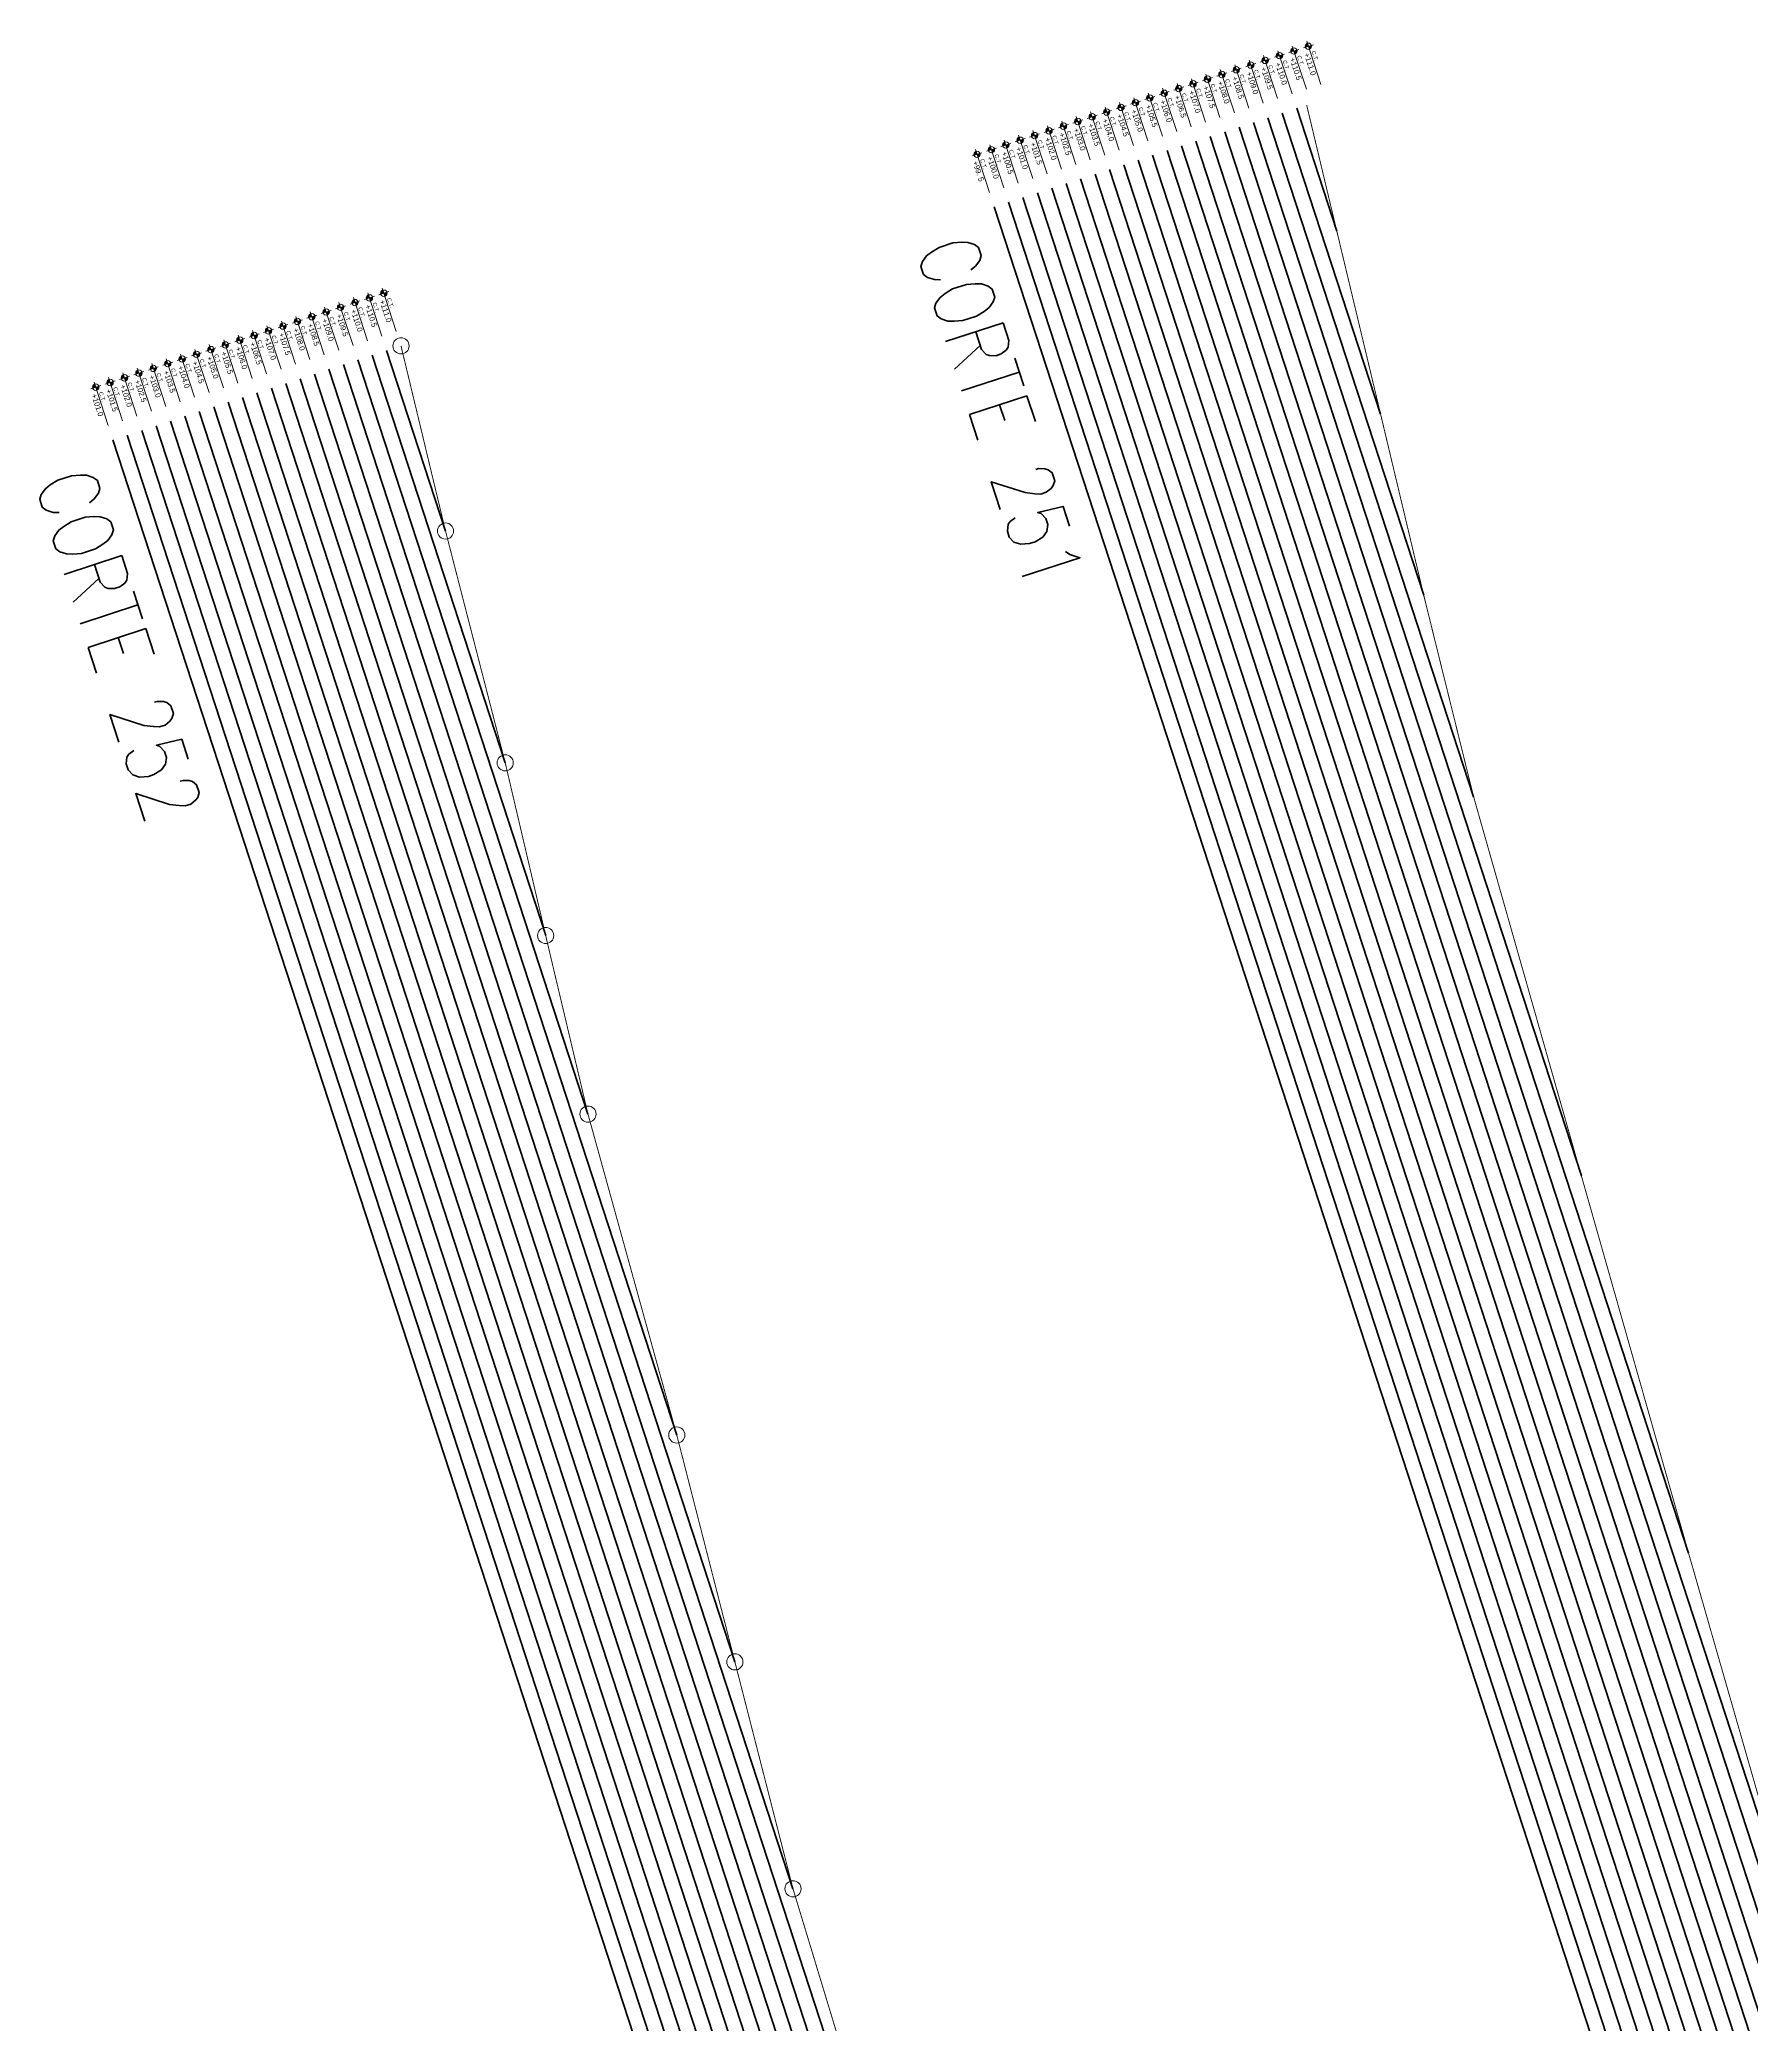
# Model space of a CAD drawing. Header units: metres. Extents: x 733085 to 734585, y 6084499 to 6087418.
# Drawn here: x 733212.4 to 733268.9, y 6086553.2 to 6086618.7 of the extents above; entities that cross this region are included whole.
import ezdxf
from ezdxf.enums import TextEntityAlignment as Align

# ---------------------------------------------------------------- set-up
doc = ezdxf.new("R2010")
doc.units = ezdxf.units.M
doc.header["$LTSCALE"] = 5
doc.header["$MEASUREMENT"] = 0
doc.layers.get('0').update_dxf_attribs({"color": 30})
doc.layers.add('_AUX', color=210, linetype='Continuous', lineweight=18, plot=False)
for name, color, linetype, lineweight in [('A-ELEV-MBE1', 7, 'Continuous', 35), ('U-ANNO-SYMB', 3, 'Continuous', 18), ('U-ANNO-TEXT', 3, 'Continuous', 18)]:
    doc.layers.add(name, color=color, linetype=linetype, lineweight=lineweight)
doc.styles.add('E-ARIAL', font='arial.ttf')
doc.styles.add('E-ROMANS', font='romans.shx', dxfattribs={"width": 0.8})

# ---------------------------------------------------------------- blocks, each defined once
blk = doc.blocks.new('*U18')
at = {"lineweight": 0}
h = blk.add_hatch(color=256, dxfattribs=at)
edge = h.paths.add_edge_path()
edge.add_arc((0, 0), 200, 0, 90)
edge.add_line((0, 200), (0, 0))
edge.add_line((0, 0), (200, 0))
edge = h.paths.add_edge_path()
edge.add_line((0, 0), (-200, 0))
edge.add_arc((0, 0), 200, 180, 270)
edge.add_line((0, -200), (0, 0))
for p, q in [((2500, 0), (-325, 0)), ((0, 325), (0, -325))]:
    blk.add_line(p, q)
blk.add_circle((0, 0), 200)
at = {"style": 'E-ARIAL'}
blk.add_attdef('LEVEL', text='', height=250, dxfattribs=at).set_placement((371, 0), align=Align.BOTTOM_LEFT)
blk.add_attdef('HEIGHT', text='', height=250, dxfattribs=at).set_placement((371, -75), align=Align.TOP_LEFT)

msp = doc.modelspace()

# ---------------------------------------------------------------- linework, layer by layer
at = {"layer": '_AUX'}
for centre in [(733224.329, 6086608.587), (733225.798, 6086602.474), (733227.768, 6086594.824), (733229.102, 6086589.124), (733230.498, 6086583.231), (733233.428, 6086572.639), (733235.345, 6086565.151), (733237.262, 6086557.662)]:
    msp.add_circle(centre, 0.267, dxfattribs=at)
at = {"layer": 'A-ELEV-MBE1', "color": 252}
for p, q in [((733259.717, 6086593.707), (733252.456, 6086615.962)), ((733258.072, 6086600.358), (733252.931, 6086616.117)), ((733256.648, 6086606.337), (733253.406, 6086616.272)), ((733255.206, 6086612.367), (733253.882, 6086616.427)), ((733277.081, 6086532.423), (733250.079, 6086615.186)), ((733275.189, 6086539.836), (733250.554, 6086615.341)), ((733270.663, 6086555.319), (733251.03, 6086615.496)), ((733266.81, 6086568.741), (733251.505, 6086615.651)), ((733263.274, 6086581.192), (733251.98, 6086615.806)), ((733280.389, 6086515.836), (733248.178, 6086614.566)), ((733279.589, 6086519.902), (733248.653, 6086614.721)), ((733278.812, 6086523.896), (733249.128, 6086614.876)), ((733277.684, 6086528.965), (733249.604, 6086615.031)), ((733284.354, 6086497.235), (733246.276, 6086613.945)), ((733283.23, 6086502.294), (733246.752, 6086614.101)), ((733282.179, 6086507.128), (733247.227, 6086614.256)), ((733281.239, 6086511.62), (733247.702, 6086614.411)), ((733297.212, 6086451.379), (733244.375, 6086613.325)), ((733295.776, 6086457.39), (733244.85, 6086613.48)), ((733286.703, 6086486.812), (733245.326, 6086613.635)), ((733285.481, 6086492.17), (733245.801, 6086613.79)), ((733296.736, 6086451.224), (733243.9, 6086613.17)), ((733230.498, 6086583.231), (733222.428, 6086607.967)), ((733229.102, 6086589.124), (733222.903, 6086608.122)), ((733227.768, 6086594.824), (733223.379, 6086608.277)), ((733225.798, 6086602.474), (733223.854, 6086608.432)), ((733244.187, 6086534.828), (733220.527, 6086607.346)), ((733237.262, 6086557.662), (733221.002, 6086607.501)), ((733235.345, 6086565.151), (733221.477, 6086607.657)), ((733233.428, 6086572.639), (733221.953, 6086607.812)), ((733251.653, 6086505.496), (733218.625, 6086606.726)), ((733250.008, 6086512.15), (733219.101, 6086606.881)), ((733247.978, 6086519.981), (733219.576, 6086607.036)), ((733244.974, 6086530.801), (733220.051, 6086607.191)), ((733256.296, 6086484.817), (733216.724, 6086606.106)), ((733254.705, 6086491.305), (733217.199, 6086606.261)), ((733253.569, 6086496.398), (733217.675, 6086606.416)), ((733252.496, 6086501.298), (733218.15, 6086606.571)), ((733266.374, 6086447.48), (733214.822, 6086605.485)), ((733266.849, 6086447.635), (733215.298, 6086605.64)), ((733260.269, 6086469.415), (733215.773, 6086605.796)), ((733257.994, 6086478.001), (733216.248, 6086605.951))]:
    msp.add_line(p, q, dxfattribs=at)
at = {"layer": 'A-ELEV-MBE1', "ltscale": 0.15}
msp.add_lwpolyline([(733254.21, 6086616.534, 0.03, 0.03, 0), (733255.206, 6086612.367, 0.03, 0.03, 0), (733256.648, 6086606.337, 0.03, 0.03, 0), (733258.072, 6086600.358, 0.03, 0.03, 0), (733259.717, 6086593.707, 0.03, 0.03, 0), (733263.274, 6086581.192, 0.03, 0.03, 0), (733266.81, 6086568.741, 0.03, 0.03, 0), (733270.663, 6086555.319, 0.03, 0.03, 0), (733275.189, 6086539.836, 0.03, 0.03, 0), (733277.081, 6086532.423, 0.03, 0.03, 0), (733277.684, 6086528.965, 0.03, 0.03, 0), (733278.812, 6086523.896, 0.03, 0.03, 0), (733279.589, 6086519.902, 0.03, 0.03, 0), (733280.389, 6086515.836, 0.03, 0.03, 0), (733281.239, 6086511.62, 0.03, 0.03, 0), (733282.179, 6086507.128, 0.03, 0.03, 0), (733283.23, 6086502.294, 0.03, 0.03, 0), (733284.354, 6086497.235, 0.03, 0.03, 0), (733285.481, 6086492.17, 0.03, 0.03, 0), (733286.703, 6086486.812, 0.03, 0.03, 0), (733287.568, 6086482.549, 0.03, 0.03, 0), (733295.13, 6086459.371, 0.03, 0.03, 0), (733295.776, 6086457.39, 0.03, 0.03, 0), (733297.446, 6086451.456, 0, 0, 0)], format="xyseb", dxfattribs=at)
at = {"layer": 'A-ELEV-MBE1', "ltscale": 0.15, "const_width": 0.03}
msp.add_lwpolyline([(733266.849, 6086447.635), (733260.269, 6086469.415), (733257.994, 6086478.001), (733256.296, 6086484.817), (733254.705, 6086491.305), (733253.569, 6086496.398), (733252.496, 6086501.298), (733251.653, 6086505.496), (733250.008, 6086512.15), (733247.978, 6086519.981), (733244.974, 6086530.801), (733244.187, 6086534.828), (733237.262, 6086557.662), (733235.345, 6086565.151), (733233.428, 6086572.639), (733230.498, 6086583.231), (733229.102, 6086589.124), (733227.768, 6086594.824), (733225.798, 6086602.474), (733224.329, 6086608.587)], dxfattribs=at)

# ---------------------------------------------------------------- block references
at = {"layer": 'U-ANNO-SYMB', "color": 1}
ref = msp.add_blockref('*U18', (733253.79, 6086618.319), dxfattribs=dict(at, xscale=0.0005309734512920894, yscale=0.0005309734512920894, zscale=0.0005309734512920894, rotation=288.0695121838982))
ref.add_attrib('LEVEL', 'C.T.', dxfattribs={"layer": '0', "height": 0.1327, "rotation": 288.06951, "style": 'E-ARIAL'}).set_placement((733253.851, 6086618.132), align=Align.BOTTOM_LEFT)
ref.add_attrib('HEIGHT', '+110.5', dxfattribs={"layer": '0', "height": 0.1774, "rotation": 288.06951, "style": 'E-ARIAL'}).set_placement((733253.814, 6086618.119), align=Align.TOP_LEFT)
ref = msp.add_blockref('*U18', (733254.266, 6086618.474), dxfattribs=dict(at, xscale=0.0005309734512920894, yscale=0.0005309734512920894, zscale=0.0005309734512920894, rotation=288.0695121838982))
ref.add_attrib('LEVEL', 'C.T.', dxfattribs={"layer": '0', "height": 0.1327, "rotation": 288.06951, "style": 'E-ARIAL'}).set_placement((733254.327, 6086618.287), align=Align.BOTTOM_LEFT)
ref.add_attrib('HEIGHT', '+111.0', dxfattribs={"layer": '0', "height": 0.1774, "rotation": 288.06951, "style": 'E-ARIAL'}).set_placement((733254.289, 6086618.274), align=Align.TOP_LEFT)
ref = msp.add_blockref('*U18', (733251.889, 6086617.699), dxfattribs=dict(at, xscale=0.0005309734512920894, yscale=0.0005309734512920894, zscale=0.0005309734512920894, rotation=288.0695121838982))
ref.add_attrib('LEVEL', 'C.T.', dxfattribs={"layer": '0', "height": 0.1327, "rotation": 288.06951, "style": 'E-ARIAL'}).set_placement((733251.95, 6086617.511), align=Align.BOTTOM_LEFT)
ref.add_attrib('HEIGHT', '+108.5', dxfattribs={"layer": '0', "height": 0.1774, "rotation": 288.06951, "style": 'E-ARIAL'}).set_placement((733251.912, 6086617.499), align=Align.TOP_LEFT)
ref = msp.add_blockref('*U18', (733252.364, 6086617.854), dxfattribs=dict(at, xscale=0.0005309734512920894, yscale=0.0005309734512920894, zscale=0.0005309734512920894, rotation=288.0695121838982))
ref.add_attrib('LEVEL', 'C.T.', dxfattribs={"layer": '0', "height": 0.1327, "rotation": 288.06951, "style": 'E-ARIAL'}).set_placement((733252.425, 6086617.667), align=Align.BOTTOM_LEFT)
ref.add_attrib('HEIGHT', '+109.0', dxfattribs={"layer": '0', "height": 0.1774, "rotation": 288.06951, "style": 'E-ARIAL'}).set_placement((733252.388, 6086617.654), align=Align.TOP_LEFT)
ref = msp.add_blockref('*U18', (733252.84, 6086618.009), dxfattribs=dict(at, xscale=0.0005309734512920894, yscale=0.0005309734512920894, zscale=0.0005309734512920894, rotation=288.0695121838982))
ref.add_attrib('LEVEL', 'C.T.', dxfattribs={"layer": '0', "height": 0.1327, "rotation": 288.06951, "style": 'E-ARIAL'}).set_placement((733252.901, 6086617.822), align=Align.BOTTOM_LEFT)
ref.add_attrib('HEIGHT', '+109.5', dxfattribs={"layer": '0', "height": 0.1774, "rotation": 288.06951, "style": 'E-ARIAL'}).set_placement((733252.863, 6086617.809), align=Align.TOP_LEFT)
ref = msp.add_blockref('*U18', (733253.315, 6086618.164), dxfattribs=dict(at, xscale=0.0005309734512920894, yscale=0.0005309734512920894, zscale=0.0005309734512920894, rotation=288.0695121838982))
ref.add_attrib('LEVEL', 'C.T.', dxfattribs={"layer": '0', "height": 0.1327, "rotation": 288.06951, "style": 'E-ARIAL'}).set_placement((733253.376, 6086617.977), align=Align.BOTTOM_LEFT)
ref.add_attrib('HEIGHT', '+110.0', dxfattribs={"layer": '0', "height": 0.1774, "rotation": 288.06951, "style": 'E-ARIAL'}).set_placement((733253.338, 6086617.964), align=Align.TOP_LEFT)
ref = msp.add_blockref('*U18', (733249.512, 6086616.923), dxfattribs=dict(at, xscale=0.0005309734512920894, yscale=0.0005309734512920894, zscale=0.0005309734512920894, rotation=288.0695121838982))
ref.add_attrib('LEVEL', 'C.T.', dxfattribs={"layer": '0', "height": 0.1327, "rotation": 288.06951, "style": 'E-ARIAL'}).set_placement((733249.573, 6086616.736), align=Align.BOTTOM_LEFT)
ref.add_attrib('HEIGHT', '+106.0', dxfattribs={"layer": '0', "height": 0.1774, "rotation": 288.06951, "style": 'E-ARIAL'}).set_placement((733249.536, 6086616.724), align=Align.TOP_LEFT)
ref = msp.add_blockref('*U18', (733249.988, 6086617.078), dxfattribs=dict(at, xscale=0.0005309734512920894, yscale=0.0005309734512920894, zscale=0.0005309734512920894, rotation=288.0695121838982))
ref.add_attrib('LEVEL', 'C.T.', dxfattribs={"layer": '0', "height": 0.1327, "rotation": 288.06951, "style": 'E-ARIAL'}).set_placement((733250.049, 6086616.891), align=Align.BOTTOM_LEFT)
ref.add_attrib('HEIGHT', '+106.5', dxfattribs={"layer": '0', "height": 0.1774, "rotation": 288.06951, "style": 'E-ARIAL'}).set_placement((733250.011, 6086616.879), align=Align.TOP_LEFT)
ref = msp.add_blockref('*U18', (733250.463, 6086617.234), dxfattribs=dict(at, xscale=0.0005309734512920894, yscale=0.0005309734512920894, zscale=0.0005309734512920894, rotation=288.0695121838982))
ref.add_attrib('LEVEL', 'C.T.', dxfattribs={"layer": '0', "height": 0.1327, "rotation": 288.06951, "style": 'E-ARIAL'}).set_placement((733250.524, 6086617.046), align=Align.BOTTOM_LEFT)
ref.add_attrib('HEIGHT', '+107.0', dxfattribs={"layer": '0', "height": 0.1774, "rotation": 288.06951, "style": 'E-ARIAL'}).set_placement((733250.486, 6086617.034), align=Align.TOP_LEFT)
ref = msp.add_blockref('*U18', (733250.938, 6086617.389), dxfattribs=dict(at, xscale=0.0005309734512920894, yscale=0.0005309734512920894, zscale=0.0005309734512920894, rotation=288.0695121838982))
ref.add_attrib('LEVEL', 'C.T.', dxfattribs={"layer": '0', "height": 0.1327, "rotation": 288.06951, "style": 'E-ARIAL'}).set_placement((733250.999, 6086617.201), align=Align.BOTTOM_LEFT)
ref.add_attrib('HEIGHT', '+107.5', dxfattribs={"layer": '0', "height": 0.1774, "rotation": 288.06951, "style": 'E-ARIAL'}).set_placement((733250.962, 6086617.189), align=Align.TOP_LEFT)
ref = msp.add_blockref('*U18', (733251.414, 6086617.544), dxfattribs=dict(at, xscale=0.0005309734512920894, yscale=0.0005309734512920894, zscale=0.0005309734512920894, rotation=288.0695121838982))
ref.add_attrib('LEVEL', 'C.T.', dxfattribs={"layer": '0', "height": 0.1327, "rotation": 288.06951, "style": 'E-ARIAL'}).set_placement((733251.475, 6086617.356), align=Align.BOTTOM_LEFT)
ref.add_attrib('HEIGHT', '+108.0', dxfattribs={"layer": '0', "height": 0.1774, "rotation": 288.06951, "style": 'E-ARIAL'}).set_placement((733251.437, 6086617.344), align=Align.TOP_LEFT)
ref = msp.add_blockref('*U18', (733247.611, 6086616.303), dxfattribs=dict(at, xscale=0.0005309734512920894, yscale=0.0005309734512920894, zscale=0.0005309734512920894, rotation=288.0695121838982))
ref.add_attrib('LEVEL', 'C.T.', dxfattribs={"layer": '0', "height": 0.1327, "rotation": 288.06951, "style": 'E-ARIAL'}).set_placement((733247.672, 6086616.116), align=Align.BOTTOM_LEFT)
ref.add_attrib('HEIGHT', '+104.0', dxfattribs={"layer": '0', "height": 0.1774, "rotation": 288.06951, "style": 'E-ARIAL'}).set_placement((733247.634, 6086616.103), align=Align.TOP_LEFT)
ref = msp.add_blockref('*U18', (733248.086, 6086616.458), dxfattribs=dict(at, xscale=0.0005309734512920894, yscale=0.0005309734512920894, zscale=0.0005309734512920894, rotation=288.0695121838982))
ref.add_attrib('LEVEL', 'C.T.', dxfattribs={"layer": '0', "height": 0.1327, "rotation": 288.06951, "style": 'E-ARIAL'}).set_placement((733248.147, 6086616.271), align=Align.BOTTOM_LEFT)
ref.add_attrib('HEIGHT', '+104.5', dxfattribs={"layer": '0', "height": 0.1774, "rotation": 288.06951, "style": 'E-ARIAL'}).set_placement((733248.11, 6086616.258), align=Align.TOP_LEFT)
ref = msp.add_blockref('*U18', (733248.562, 6086616.613), dxfattribs=dict(at, xscale=0.0005309734512920894, yscale=0.0005309734512920894, zscale=0.0005309734512920894, rotation=288.0695121838982))
ref.add_attrib('LEVEL', 'C.T.', dxfattribs={"layer": '0', "height": 0.1327, "rotation": 288.06951, "style": 'E-ARIAL'}).set_placement((733248.623, 6086616.426), align=Align.BOTTOM_LEFT)
ref.add_attrib('HEIGHT', '+105.0', dxfattribs={"layer": '0', "height": 0.1774, "rotation": 288.06951, "style": 'E-ARIAL'}).set_placement((733248.585, 6086616.413), align=Align.TOP_LEFT)
ref = msp.add_blockref('*U18', (733249.037, 6086616.768), dxfattribs=dict(at, xscale=0.0005309734512920894, yscale=0.0005309734512920894, zscale=0.0005309734512920894, rotation=288.0695121838982))
ref.add_attrib('LEVEL', 'C.T.', dxfattribs={"layer": '0', "height": 0.1327, "rotation": 288.06951, "style": 'E-ARIAL'}).set_placement((733249.098, 6086616.581), align=Align.BOTTOM_LEFT)
ref.add_attrib('HEIGHT', '+105.5', dxfattribs={"layer": '0', "height": 0.1774, "rotation": 288.06951, "style": 'E-ARIAL'}).set_placement((733249.06, 6086616.569), align=Align.TOP_LEFT)
ref = msp.add_blockref('*U18', (733245.71, 6086615.683), dxfattribs=dict(at, xscale=0.0005309734512920894, yscale=0.0005309734512920894, zscale=0.0005309734512920894, rotation=288.0695121838982))
ref.add_attrib('LEVEL', 'C.T.', dxfattribs={"layer": '0', "height": 0.1327, "rotation": 288.06951, "style": 'E-ARIAL'}).set_placement((733245.771, 6086615.495), align=Align.BOTTOM_LEFT)
ref.add_attrib('HEIGHT', '+102.0', dxfattribs={"layer": '0', "height": 0.1774, "rotation": 288.06951, "style": 'E-ARIAL'}).set_placement((733245.733, 6086615.483), align=Align.TOP_LEFT)
ref = msp.add_blockref('*U18', (733246.185, 6086615.838), dxfattribs=dict(at, xscale=0.0005309734512920894, yscale=0.0005309734512920894, zscale=0.0005309734512920894, rotation=288.0695121838982))
ref.add_attrib('LEVEL', 'C.T.', dxfattribs={"layer": '0', "height": 0.1327, "rotation": 288.06951, "style": 'E-ARIAL'}).set_placement((733246.246, 6086615.65), align=Align.BOTTOM_LEFT)
ref.add_attrib('HEIGHT', '+102.5', dxfattribs={"layer": '0', "height": 0.1774, "rotation": 288.06951, "style": 'E-ARIAL'}).set_placement((733246.208, 6086615.638), align=Align.TOP_LEFT)
ref = msp.add_blockref('*U18', (733246.66, 6086615.993), dxfattribs=dict(at, xscale=0.0005309734512920894, yscale=0.0005309734512920894, zscale=0.0005309734512920894, rotation=288.0695121838982))
ref.add_attrib('LEVEL', 'C.T.', dxfattribs={"layer": '0', "height": 0.1327, "rotation": 288.06951, "style": 'E-ARIAL'}).set_placement((733246.721, 6086615.805), align=Align.BOTTOM_LEFT)
ref.add_attrib('HEIGHT', '+103.0', dxfattribs={"layer": '0', "height": 0.1774, "rotation": 288.06951, "style": 'E-ARIAL'}).set_placement((733246.683, 6086615.793), align=Align.TOP_LEFT)
ref = msp.add_blockref('*U18', (733247.136, 6086616.148), dxfattribs=dict(at, xscale=0.0005309734512920894, yscale=0.0005309734512920894, zscale=0.0005309734512920894, rotation=288.0695121838982))
ref.add_attrib('LEVEL', 'C.T.', dxfattribs={"layer": '0', "height": 0.1327, "rotation": 288.06951, "style": 'E-ARIAL'}).set_placement((733247.197, 6086615.961), align=Align.BOTTOM_LEFT)
ref.add_attrib('HEIGHT', '+103.5', dxfattribs={"layer": '0', "height": 0.1774, "rotation": 288.06951, "style": 'E-ARIAL'}).set_placement((733247.159, 6086615.948), align=Align.TOP_LEFT)
ref = msp.add_blockref('*U18', (733243.808, 6086615.062), dxfattribs=dict(at, xscale=0.0005309734512920894, yscale=0.0005309734512920894, zscale=0.0005309734512920894, rotation=288.0695121838982))
ref.add_attrib('LEVEL', 'C.T.', dxfattribs={"layer": '0', "height": 0.1327, "rotation": 288.06951, "style": 'E-ARIAL'}).set_placement((733243.869, 6086614.875), align=Align.BOTTOM_LEFT)
ref.add_attrib('HEIGHT', '+100.0', dxfattribs={"layer": '0', "height": 0.1774, "rotation": 288.06951, "style": 'E-ARIAL'}).set_placement((733243.831, 6086614.863), align=Align.TOP_LEFT)
ref = msp.add_blockref('*U18', (733244.284, 6086615.217), dxfattribs=dict(at, xscale=0.0005309734512920894, yscale=0.0005309734512920894, zscale=0.0005309734512920894, rotation=288.0695121838982))
ref.add_attrib('LEVEL', 'C.T.', dxfattribs={"layer": '0', "height": 0.1327, "rotation": 288.06951, "style": 'E-ARIAL'}).set_placement((733244.345, 6086615.03), align=Align.BOTTOM_LEFT)
ref.add_attrib('HEIGHT', '+100.5', dxfattribs={"layer": '0', "height": 0.1774, "rotation": 288.06951, "style": 'E-ARIAL'}).set_placement((733244.307, 6086615.018), align=Align.TOP_LEFT)
ref = msp.add_blockref('*U18', (733244.759, 6086615.373), dxfattribs=dict(at, xscale=0.0005309734512920894, yscale=0.0005309734512920894, zscale=0.0005309734512920894, rotation=288.0695121838982))
ref.add_attrib('LEVEL', 'C.T.', dxfattribs={"layer": '0', "height": 0.1327, "rotation": 288.06951, "style": 'E-ARIAL'}).set_placement((733244.82, 6086615.185), align=Align.BOTTOM_LEFT)
ref.add_attrib('HEIGHT', '+101.0', dxfattribs={"layer": '0', "height": 0.1774, "rotation": 288.06951, "style": 'E-ARIAL'}).set_placement((733244.782, 6086615.173), align=Align.TOP_LEFT)
ref = msp.add_blockref('*U18', (733245.234, 6086615.528), dxfattribs=dict(at, xscale=0.0005309734512920894, yscale=0.0005309734512920894, zscale=0.0005309734512920894, rotation=288.0695121838982))
ref.add_attrib('LEVEL', 'C.T.', dxfattribs={"layer": '0', "height": 0.1327, "rotation": 288.06951, "style": 'E-ARIAL'}).set_placement((733245.295, 6086615.34), align=Align.BOTTOM_LEFT)
ref.add_attrib('HEIGHT', '+101.5', dxfattribs={"layer": '0', "height": 0.1774, "rotation": 288.06951, "style": 'E-ARIAL'}).set_placement((733245.257, 6086615.328), align=Align.TOP_LEFT)
ref = msp.add_blockref('*U18', (733243.333, 6086614.907), dxfattribs=dict(at, xscale=0.0005309734512920894, yscale=0.0005309734512920894, zscale=0.0005309734512920894, rotation=288.0695121838982))
ref.add_attrib('LEVEL', 'C.T.', dxfattribs={"layer": '0', "height": 0.1327, "rotation": 288.06951, "style": 'E-ARIAL'}).set_placement((733243.394, 6086614.72), align=Align.BOTTOM_LEFT)
ref.add_attrib('HEIGHT', '+99. 5', dxfattribs={"layer": '0', "height": 0.1774, "rotation": 288.06951, "style": 'E-ARIAL'}).set_placement((733243.356, 6086614.708), align=Align.TOP_LEFT)
ref = msp.add_blockref('*U18', (733221.861, 6086609.704), dxfattribs=dict(at, xscale=0.0005309734512920894, yscale=0.0005309734512920894, zscale=0.0005309734512920894, rotation=288.0695121838982))
ref.add_attrib('LEVEL', 'C.T.', dxfattribs={"layer": '0', "height": 0.1327, "rotation": 288.06951, "style": 'E-ARIAL'}).set_placement((733221.922, 6086609.517), align=Align.BOTTOM_LEFT)
ref.add_attrib('HEIGHT', '+109.0', dxfattribs={"layer": '0', "height": 0.1774, "rotation": 288.06951, "style": 'E-ARIAL'}).set_placement((733221.884, 6086609.504), align=Align.TOP_LEFT)
ref = msp.add_blockref('*U18', (733222.336, 6086609.859), dxfattribs=dict(at, xscale=0.0005309734512920894, yscale=0.0005309734512920894, zscale=0.0005309734512920894, rotation=288.0695121838982))
ref.add_attrib('LEVEL', 'C.T.', dxfattribs={"layer": '0', "height": 0.1327, "rotation": 288.06951, "style": 'E-ARIAL'}).set_placement((733222.398, 6086609.672), align=Align.BOTTOM_LEFT)
ref.add_attrib('HEIGHT', '+109.5', dxfattribs={"layer": '0', "height": 0.1774, "rotation": 288.06951, "style": 'E-ARIAL'}).set_placement((733222.36, 6086609.659), align=Align.TOP_LEFT)
ref = msp.add_blockref('*U18', (733222.812, 6086610.014), dxfattribs=dict(at, xscale=0.0005309734512920894, yscale=0.0005309734512920894, zscale=0.0005309734512920894, rotation=288.0695121838982))
ref.add_attrib('LEVEL', 'C.T.', dxfattribs={"layer": '0', "height": 0.1327, "rotation": 288.06951, "style": 'E-ARIAL'}).set_placement((733222.873, 6086609.827), align=Align.BOTTOM_LEFT)
ref.add_attrib('HEIGHT', '+110.0', dxfattribs={"layer": '0', "height": 0.1774, "rotation": 288.06951, "style": 'E-ARIAL'}).set_placement((733222.835, 6086609.814), align=Align.TOP_LEFT)
ref = msp.add_blockref('*U18', (733223.287, 6086610.169), dxfattribs=dict(at, xscale=0.0005309734512920894, yscale=0.0005309734512920894, zscale=0.0005309734512920894, rotation=288.0695121838982))
ref.add_attrib('LEVEL', 'C.T.', dxfattribs={"layer": '0', "height": 0.1327, "rotation": 288.06951, "style": 'E-ARIAL'}).set_placement((733223.348, 6086609.982), align=Align.BOTTOM_LEFT)
ref.add_attrib('HEIGHT', '+110.5', dxfattribs={"layer": '0', "height": 0.1774, "rotation": 288.06951, "style": 'E-ARIAL'}).set_placement((733223.31, 6086609.97), align=Align.TOP_LEFT)
ref = msp.add_blockref('*U18', (733223.762, 6086610.324), dxfattribs=dict(at, xscale=0.0005309734512920894, yscale=0.0005309734512920894, zscale=0.0005309734512920894, rotation=288.0695121838982))
ref.add_attrib('LEVEL', 'C.T.', dxfattribs={"layer": '0', "height": 0.1327, "rotation": 288.06951, "style": 'E-ARIAL'}).set_placement((733223.824, 6086610.137), align=Align.BOTTOM_LEFT)
ref.add_attrib('HEIGHT', '+111.0', dxfattribs={"layer": '0', "height": 0.1774, "rotation": 288.06951, "style": 'E-ARIAL'}).set_placement((733223.786, 6086610.125), align=Align.TOP_LEFT)
ref = msp.add_blockref('*U18', (733219.96, 6086609.084), dxfattribs=dict(at, xscale=0.0005309734512920894, yscale=0.0005309734512920894, zscale=0.0005309734512920894, rotation=288.0695121838982))
ref.add_attrib('LEVEL', 'C.T.', dxfattribs={"layer": '0', "height": 0.1327, "rotation": 288.06951, "style": 'E-ARIAL'}).set_placement((733220.021, 6086608.896), align=Align.BOTTOM_LEFT)
ref.add_attrib('HEIGHT', '+107.0', dxfattribs={"layer": '0', "height": 0.1774, "rotation": 288.06951, "style": 'E-ARIAL'}).set_placement((733219.983, 6086608.884), align=Align.TOP_LEFT)
ref = msp.add_blockref('*U18', (733220.435, 6086609.239), dxfattribs=dict(at, xscale=0.0005309734512920894, yscale=0.0005309734512920894, zscale=0.0005309734512920894, rotation=288.0695121838982))
ref.add_attrib('LEVEL', 'C.T.', dxfattribs={"layer": '0', "height": 0.1327, "rotation": 288.06951, "style": 'E-ARIAL'}).set_placement((733220.496, 6086609.051), align=Align.BOTTOM_LEFT)
ref.add_attrib('HEIGHT', '+107.5', dxfattribs={"layer": '0', "height": 0.1774, "rotation": 288.06951, "style": 'E-ARIAL'}).set_placement((733220.458, 6086609.039), align=Align.TOP_LEFT)
ref = msp.add_blockref('*U18', (733220.91, 6086609.394), dxfattribs=dict(at, xscale=0.0005309734512920894, yscale=0.0005309734512920894, zscale=0.0005309734512920894, rotation=288.0695121838982))
ref.add_attrib('LEVEL', 'C.T.', dxfattribs={"layer": '0', "height": 0.1327, "rotation": 288.06951, "style": 'E-ARIAL'}).set_placement((733220.972, 6086609.206), align=Align.BOTTOM_LEFT)
ref.add_attrib('HEIGHT', '+108.0', dxfattribs={"layer": '0', "height": 0.1774, "rotation": 288.06951, "style": 'E-ARIAL'}).set_placement((733220.934, 6086609.194), align=Align.TOP_LEFT)
ref = msp.add_blockref('*U18', (733221.386, 6086609.549), dxfattribs=dict(at, xscale=0.0005309734512920894, yscale=0.0005309734512920894, zscale=0.0005309734512920894, rotation=288.0695121838982))
ref.add_attrib('LEVEL', 'C.T.', dxfattribs={"layer": '0', "height": 0.1327, "rotation": 288.06951, "style": 'E-ARIAL'}).set_placement((733221.447, 6086609.362), align=Align.BOTTOM_LEFT)
ref.add_attrib('HEIGHT', '+108.5', dxfattribs={"layer": '0', "height": 0.1774, "rotation": 288.06951, "style": 'E-ARIAL'}).set_placement((733221.409, 6086609.349), align=Align.TOP_LEFT)
ref = msp.add_blockref('*U18', (733218.058, 6086608.463), dxfattribs=dict(at, xscale=0.0005309734512920894, yscale=0.0005309734512920894, zscale=0.0005309734512920894, rotation=288.0695121838982))
ref.add_attrib('LEVEL', 'C.T.', dxfattribs={"layer": '0', "height": 0.1327, "rotation": 288.06951, "style": 'E-ARIAL'}).set_placement((733218.12, 6086608.276), align=Align.BOTTOM_LEFT)
ref.add_attrib('HEIGHT', '+105.0', dxfattribs={"layer": '0', "height": 0.1774, "rotation": 288.06951, "style": 'E-ARIAL'}).set_placement((733218.082, 6086608.264), align=Align.TOP_LEFT)
ref = msp.add_blockref('*U18', (733218.534, 6086608.618), dxfattribs=dict(at, xscale=0.0005309734512920894, yscale=0.0005309734512920894, zscale=0.0005309734512920894, rotation=288.0695121838982))
ref.add_attrib('LEVEL', 'C.T.', dxfattribs={"layer": '0', "height": 0.1327, "rotation": 288.06951, "style": 'E-ARIAL'}).set_placement((733218.595, 6086608.431), align=Align.BOTTOM_LEFT)
ref.add_attrib('HEIGHT', '+105.5', dxfattribs={"layer": '0', "height": 0.1774, "rotation": 288.06951, "style": 'E-ARIAL'}).set_placement((733218.557, 6086608.419), align=Align.TOP_LEFT)
ref = msp.add_blockref('*U18', (733219.009, 6086608.774), dxfattribs=dict(at, xscale=0.0005309734512920894, yscale=0.0005309734512920894, zscale=0.0005309734512920894, rotation=288.0695121838982))
ref.add_attrib('LEVEL', 'C.T.', dxfattribs={"layer": '0', "height": 0.1327, "rotation": 288.06951, "style": 'E-ARIAL'}).set_placement((733219.07, 6086608.586), align=Align.BOTTOM_LEFT)
ref.add_attrib('HEIGHT', '+106.0', dxfattribs={"layer": '0', "height": 0.1774, "rotation": 288.06951, "style": 'E-ARIAL'}).set_placement((733219.032, 6086608.574), align=Align.TOP_LEFT)
ref = msp.add_blockref('*U18', (733219.484, 6086608.929), dxfattribs=dict(at, xscale=0.0005309734512920894, yscale=0.0005309734512920894, zscale=0.0005309734512920894, rotation=288.0695121838982))
ref.add_attrib('LEVEL', 'C.T.', dxfattribs={"layer": '0', "height": 0.1327, "rotation": 288.06951, "style": 'E-ARIAL'}).set_placement((733219.546, 6086608.741), align=Align.BOTTOM_LEFT)
ref.add_attrib('HEIGHT', '+106.5', dxfattribs={"layer": '0', "height": 0.1774, "rotation": 288.06951, "style": 'E-ARIAL'}).set_placement((733219.508, 6086608.729), align=Align.TOP_LEFT)
ref = msp.add_blockref('*U18', (733216.157, 6086607.843), dxfattribs=dict(at, xscale=0.0005309734512920894, yscale=0.0005309734512920894, zscale=0.0005309734512920894, rotation=288.0695121838982))
ref.add_attrib('LEVEL', 'C.T.', dxfattribs={"layer": '0', "height": 0.1327, "rotation": 288.06951, "style": 'E-ARIAL'}).set_placement((733216.218, 6086607.656), align=Align.BOTTOM_LEFT)
ref.add_attrib('HEIGHT', '+103.0', dxfattribs={"layer": '0', "height": 0.1774, "rotation": 288.06951, "style": 'E-ARIAL'}).set_placement((733216.18, 6086607.643), align=Align.TOP_LEFT)
ref = msp.add_blockref('*U18', (733216.632, 6086607.998), dxfattribs=dict(at, xscale=0.0005309734512920894, yscale=0.0005309734512920894, zscale=0.0005309734512920894, rotation=288.0695121838982))
ref.add_attrib('LEVEL', 'C.T.', dxfattribs={"layer": '0', "height": 0.1327, "rotation": 288.06951, "style": 'E-ARIAL'}).set_placement((733216.694, 6086607.811), align=Align.BOTTOM_LEFT)
ref.add_attrib('HEIGHT', '+103.5', dxfattribs={"layer": '0', "height": 0.1774, "rotation": 288.06951, "style": 'E-ARIAL'}).set_placement((733216.656, 6086607.798), align=Align.TOP_LEFT)
ref = msp.add_blockref('*U18', (733217.108, 6086608.153), dxfattribs=dict(at, xscale=0.0005309734512920894, yscale=0.0005309734512920894, zscale=0.0005309734512920894, rotation=288.0695121838982))
ref.add_attrib('LEVEL', 'C.T.', dxfattribs={"layer": '0', "height": 0.1327, "rotation": 288.06951, "style": 'E-ARIAL'}).set_placement((733217.169, 6086607.966), align=Align.BOTTOM_LEFT)
ref.add_attrib('HEIGHT', '+104.0', dxfattribs={"layer": '0', "height": 0.1774, "rotation": 288.06951, "style": 'E-ARIAL'}).set_placement((733217.131, 6086607.953), align=Align.TOP_LEFT)
ref = msp.add_blockref('*U18', (733217.583, 6086608.308), dxfattribs=dict(at, xscale=0.0005309734512920894, yscale=0.0005309734512920894, zscale=0.0005309734512920894, rotation=288.0695121838982))
ref.add_attrib('LEVEL', 'C.T.', dxfattribs={"layer": '0', "height": 0.1327, "rotation": 288.06951, "style": 'E-ARIAL'}).set_placement((733217.644, 6086608.121), align=Align.BOTTOM_LEFT)
ref.add_attrib('HEIGHT', '+104.5', dxfattribs={"layer": '0', "height": 0.1774, "rotation": 288.06951, "style": 'E-ARIAL'}).set_placement((733217.606, 6086608.108), align=Align.TOP_LEFT)
ref = msp.add_blockref('*U18', (733214.256, 6086607.223), dxfattribs=dict(at, xscale=0.0005309734512920894, yscale=0.0005309734512920894, zscale=0.0005309734512920894, rotation=288.0695121838982))
ref.add_attrib('LEVEL', 'C.T.', dxfattribs={"layer": '0', "height": 0.1327, "rotation": 288.06951, "style": 'E-ARIAL'}).set_placement((733214.317, 6086607.035), align=Align.BOTTOM_LEFT)
ref.add_attrib('HEIGHT', '+101.0', dxfattribs={"layer": '0', "height": 0.1774, "rotation": 288.06951, "style": 'E-ARIAL'}).set_placement((733214.279, 6086607.023), align=Align.TOP_LEFT)
ref = msp.add_blockref('*U18', (733214.731, 6086607.378), dxfattribs=dict(at, xscale=0.0005309734512920894, yscale=0.0005309734512920894, zscale=0.0005309734512920894, rotation=288.0695121838982))
ref.add_attrib('LEVEL', 'C.T.', dxfattribs={"layer": '0', "height": 0.1327, "rotation": 288.06951, "style": 'E-ARIAL'}).set_placement((733214.792, 6086607.19), align=Align.BOTTOM_LEFT)
ref.add_attrib('HEIGHT', '+101.5', dxfattribs={"layer": '0', "height": 0.1774, "rotation": 288.06951, "style": 'E-ARIAL'}).set_placement((733214.754, 6086607.178), align=Align.TOP_LEFT)
ref = msp.add_blockref('*U18', (733215.206, 6086607.533), dxfattribs=dict(at, xscale=0.0005309734512920894, yscale=0.0005309734512920894, zscale=0.0005309734512920894, rotation=288.0695121838982))
ref.add_attrib('LEVEL', 'C.T.', dxfattribs={"layer": '0', "height": 0.1327, "rotation": 288.06951, "style": 'E-ARIAL'}).set_placement((733215.267, 6086607.345), align=Align.BOTTOM_LEFT)
ref.add_attrib('HEIGHT', '+102.0', dxfattribs={"layer": '0', "height": 0.1774, "rotation": 288.06951, "style": 'E-ARIAL'}).set_placement((733215.23, 6086607.333), align=Align.TOP_LEFT)
ref = msp.add_blockref('*U18', (733215.682, 6086607.688), dxfattribs=dict(at, xscale=0.0005309734512920894, yscale=0.0005309734512920894, zscale=0.0005309734512920894, rotation=288.0695121838982))
ref.add_attrib('LEVEL', 'C.T.', dxfattribs={"layer": '0', "height": 0.1327, "rotation": 288.06951, "style": 'E-ARIAL'}).set_placement((733215.743, 6086607.5), align=Align.BOTTOM_LEFT)
ref.add_attrib('HEIGHT', '+102.5', dxfattribs={"layer": '0', "height": 0.1774, "rotation": 288.06951, "style": 'E-ARIAL'}).set_placement((733215.705, 6086607.488), align=Align.TOP_LEFT)

# ---------------------------------------------------------------- texts
at = {"layer": 'U-ANNO-TEXT', "char_height": 2, "attachment_point": 7, "rotation": 288.06951, "style": 'E-ROMANS'}
for s, insert in [('CORTE 251', (733241.294, 6086611.794)), ('CORTE 252 ', (733212.217, 6086604.109))]:
    msp.add_mtext(s, dxfattribs=dict(at, insert=insert))

doc.saveas('drawing.dxf')
